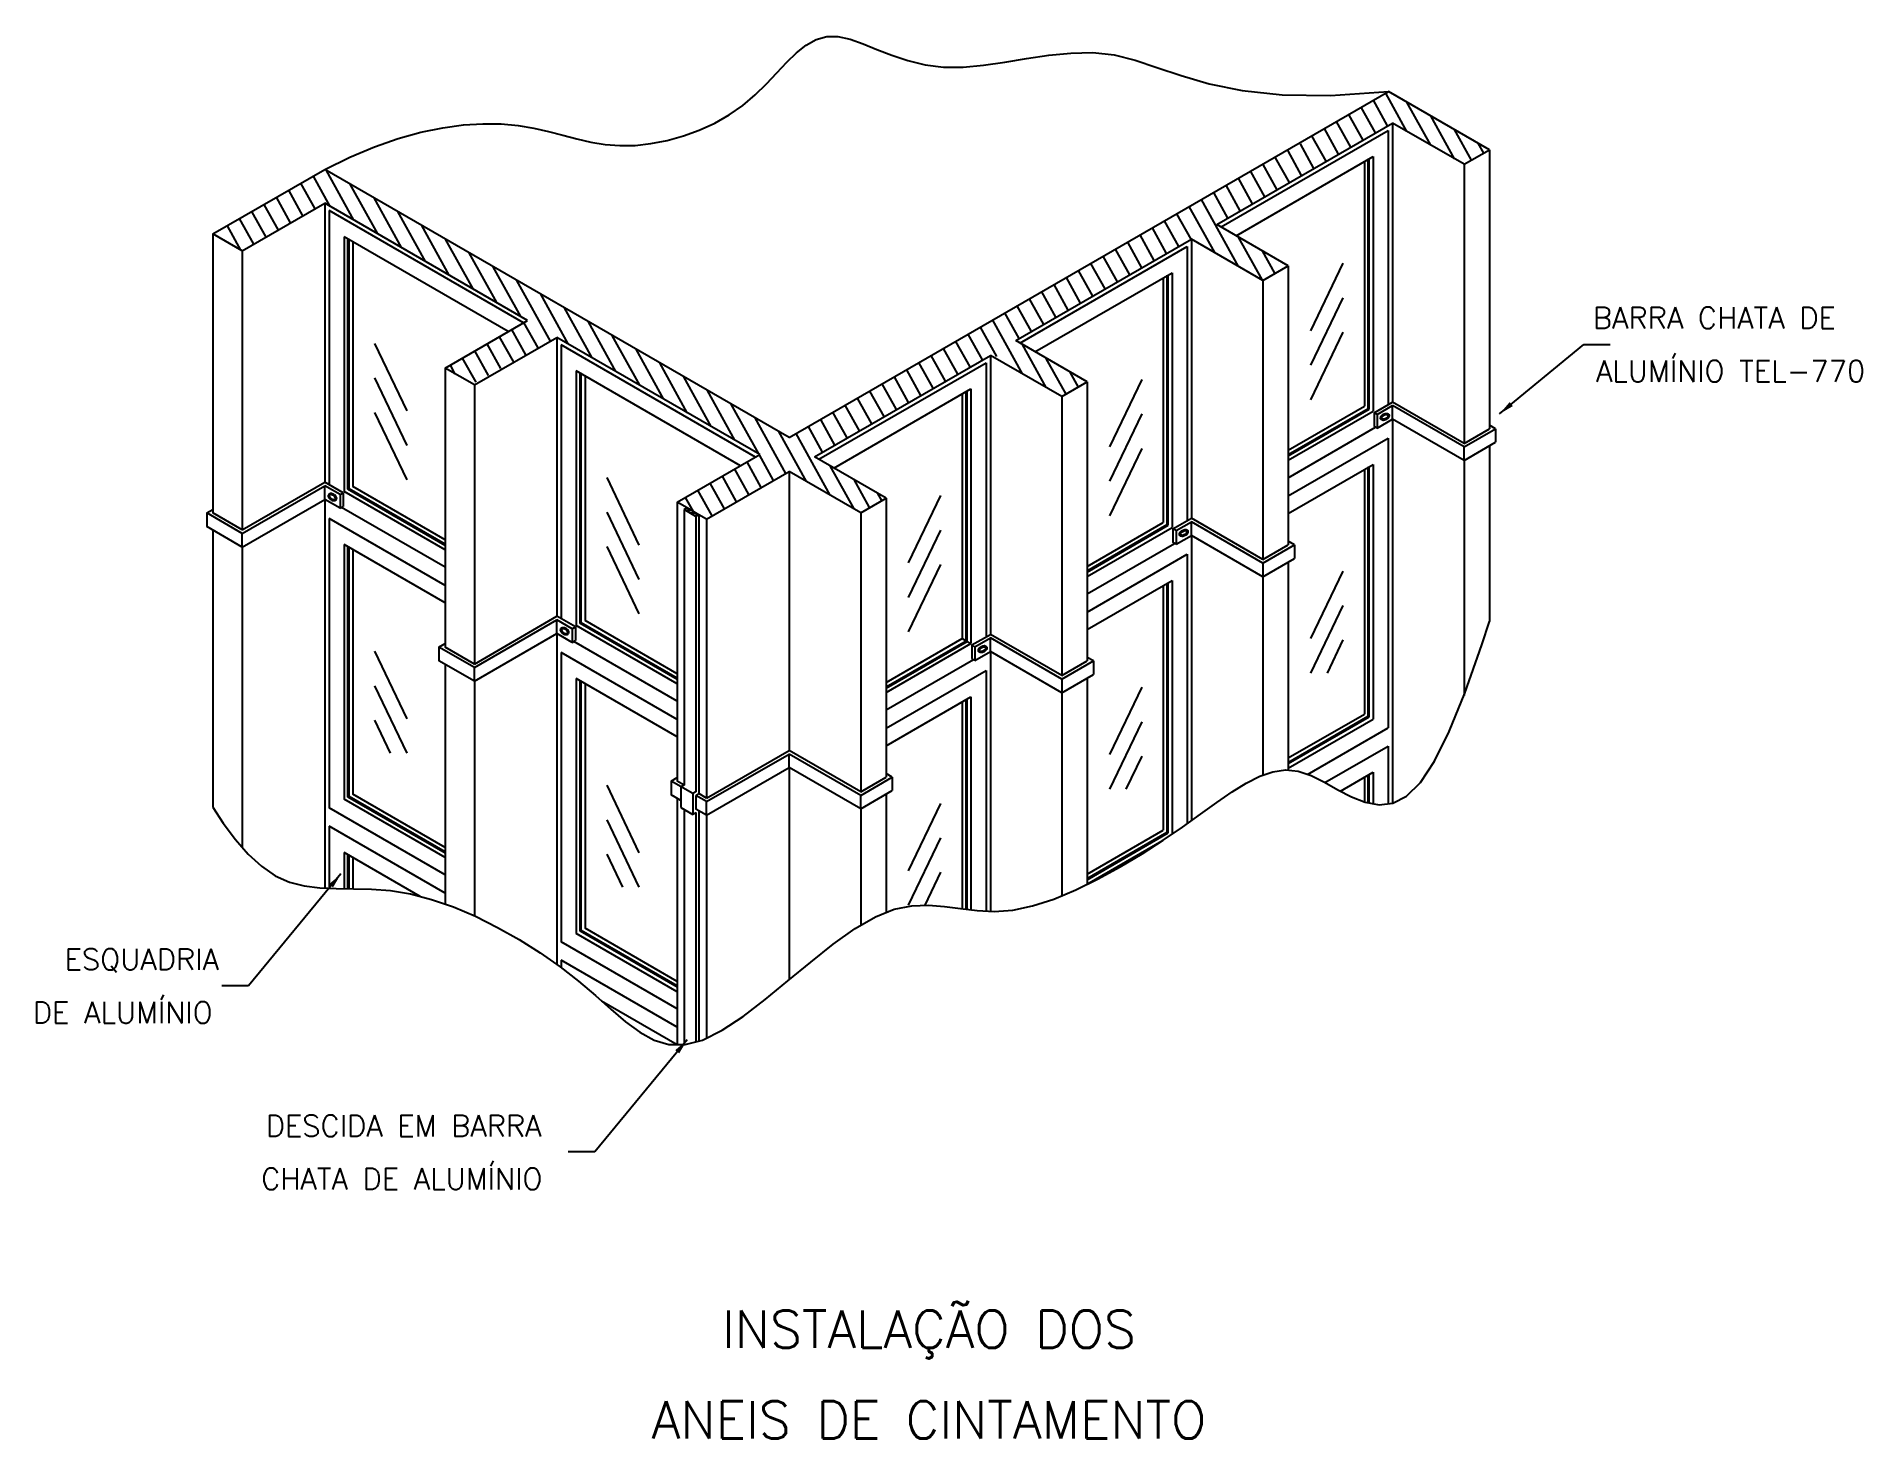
# Model space of a CAD drawing. Header units: millimetres. Extents: x -6435.4 to -6418.3, y -4659.7 to -4646.6.
import ezdxf
from ezdxf.enums import TextEntityAlignment as Align

# ---------------------------------------------------------------- set-up
doc = ezdxf.new("R2010")
doc.units = ezdxf.units.MM
doc.header["$LTSCALE"] = 10
doc.layers.add('Termotécnica', color=7, linetype='Continuous')
doc.styles.add('r140', font='romans.shx')
doc.styles.add('r80', font='romans.shx')

msp = doc.modelspace()

# ---------------------------------------------------------------- linework, layer by layer
at = {"layer": 'Termotécnica', "color": 2}
for p, q in [((-6428.343, -4650.339), (-6422.717, -4647.091)), ((-6421.771, -4647.637), (-6422.717, -4647.091)), ((-6424.33, -4648.339), (-6422.68, -4647.387)), ((-6424.29, -4648.362), (-6422.72, -4647.456)), ((-6422.72, -4647.456), (-6422.72, -4650.028)), ((-6422.68, -4647.387), (-6422.68, -4650.005)), ((-6422.009, -4647.774), (-6422.68, -4647.387)), ((-6422.009, -4647.774), (-6421.771, -4647.637)), ((-6421.771, -4647.637), (-6421.771, -4650.255)), ((-6433.752, -4648.428), (-6432.702, -4647.822)), ((-6428.343, -4650.339), (-6432.702, -4647.822)), ((-6424.148, -4648.444), (-6422.862, -4647.702)), ((-6422.944, -4647.749), (-6422.944, -4650.044)), ((-6422.862, -4647.702), (-6422.862, -4650.092)), ((-6422.009, -4647.774), (-6422.009, -4650.393)), ((-6433.477, -4648.587), (-6432.702, -4648.14)), ((-6430.798, -4649.239), (-6432.702, -4648.14)), ((-6432.702, -4648.14), (-6432.702, -4650.758)), ((-6430.838, -4649.262), (-6432.662, -4648.209)), ((-6432.662, -4648.209), (-6432.662, -4650.781)), ((-6423.659, -4648.727), (-6424.33, -4648.339)), ((-6433.752, -4648.428), (-6433.752, -4651.046)), ((-6433.477, -4648.587), (-6433.752, -4648.428)), ((-6430.979, -4649.344), (-6432.521, -4648.454)), ((-6432.521, -4648.454), (-6432.521, -4650.844)), ((-6432.438, -4648.502), (-6432.438, -4650.797)), ((-6426.217, -4649.429), (-6424.568, -4648.477)), ((-6424.568, -4648.477), (-6424.568, -4651.095)), ((-6423.897, -4648.864), (-6424.568, -4648.477)), ((-6433.477, -4648.587), (-6433.477, -4651.205)), ((-6426.177, -4649.452), (-6424.608, -4648.546)), ((-6424.608, -4648.546), (-6424.608, -4651.118)), ((-6426.036, -4649.534), (-6424.749, -4648.792)), ((-6424.832, -4648.839), (-6424.832, -4651.134)), ((-6424.749, -4648.792), (-6424.749, -4651.182)), ((-6423.897, -4648.864), (-6423.659, -4648.727)), ((-6423.659, -4648.727), (-6423.659, -4651.345)), ((-6423.897, -4648.864), (-6423.897, -4651.482)), ((-6431.572, -4649.687), (-6430.798, -4649.239)), ((-6431.297, -4649.845), (-6430.523, -4649.398)), ((-6430.523, -4649.398), (-6430.523, -4652.016)), ((-6428.618, -4650.498), (-6430.523, -4649.398)), ((-6428.658, -4650.521), (-6430.483, -4649.467)), ((-6430.483, -4649.467), (-6430.483, -4652.039)), ((-6425.546, -4649.816), (-6426.217, -4649.429)), ((-6421.676, -4650.117), (-6420.886, -4649.465)), ((-6420.886, -4649.465), (-6420.636, -4649.465)), ((-6431.572, -4649.687), (-6431.572, -4652.305)), ((-6431.297, -4649.845), (-6431.572, -4649.687)), ((-6428.8, -4650.603), (-6430.341, -4649.713)), ((-6430.341, -4649.713), (-6430.341, -4652.103)), ((-6428.105, -4650.519), (-6426.455, -4649.567)), ((-6428.065, -4650.542), (-6426.495, -4649.636)), ((-6426.495, -4649.636), (-6426.495, -4652.208)), ((-6425.784, -4649.954), (-6426.455, -4649.567)), ((-6426.455, -4649.567), (-6426.455, -4652.185)), ((-6431.297, -4649.845), (-6431.297, -4652.464)), ((-6430.259, -4649.76), (-6430.259, -4652.055)), ((-6427.923, -4650.624), (-6426.637, -4649.881)), ((-6426.637, -4649.881), (-6426.637, -4652.271)), ((-6425.784, -4649.954), (-6425.546, -4649.816)), ((-6425.546, -4649.816), (-6425.546, -4652.435)), ((-6426.719, -4649.929), (-6426.719, -4652.224)), ((-6425.784, -4649.954), (-6425.784, -4652.572)), ((-6423.659, -4650.457), (-6422.944, -4650.044)), ((-6422.853, -4650.105), (-6422.68, -4650.005)), ((-6422.009, -4650.393), (-6422.68, -4650.005)), ((-6422.68, -4650.167), (-6422.68, -4650.039)), ((-6423.659, -4650.552), (-6422.862, -4650.092)), ((-6422.824, -4650.122), (-6422.853, -4650.105)), ((-6422.853, -4650.105), (-6422.853, -4650.233)), ((-6422.68, -4650.167), (-6422.68, -4653.77)), ((-6423.659, -4650.715), (-6422.839, -4650.241)), ((-6423.659, -4650.886), (-6422.72, -4650.345)), ((-6422.824, -4650.25), (-6422.853, -4650.233)), ((-6422.72, -4650.345), (-6422.72, -4653.061)), ((-6422.009, -4650.393), (-6421.771, -4650.255)), ((-6429.393, -4650.945), (-6428.618, -4650.498)), ((-6427.434, -4650.906), (-6428.105, -4650.519)), ((-6422.009, -4650.554), (-6422.009, -4652.758)), ((-6421.771, -4650.416), (-6421.771, -4652.066)), ((-6429.118, -4651.104), (-6428.343, -4650.656)), ((-6427.672, -4651.044), (-6428.343, -4650.656)), ((-6428.343, -4650.656), (-6428.343, -4653.275)), ((-6423.659, -4651.05), (-6422.862, -4650.59)), ((-6422.944, -4650.638), (-6422.944, -4652.933)), ((-6422.862, -4650.59), (-6422.862, -4652.98)), ((-6433.477, -4651.205), (-6432.702, -4650.758)), ((-6432.529, -4650.858), (-6432.702, -4650.758)), ((-6432.558, -4650.874), (-6432.529, -4650.858)), ((-6432.529, -4650.858), (-6432.529, -4650.985)), ((-6431.572, -4651.392), (-6432.521, -4650.844)), ((-6431.572, -4651.297), (-6432.438, -4650.797)), ((-6427.672, -4651.044), (-6427.434, -4650.906)), ((-6427.434, -4650.906), (-6427.434, -4653.525)), ((-6433.477, -4651.205), (-6433.752, -4651.046)), ((-6432.702, -4650.919), (-6432.702, -4654.565)), ((-6432.558, -4651.002), (-6432.529, -4650.985)), ((-6431.572, -4651.555), (-6432.544, -4650.994)), ((-6429.393, -4650.945), (-6429.393, -4653.563)), ((-6429.301, -4650.998), (-6429.393, -4650.945)), ((-6429.118, -4651.104), (-6429.19, -4651.062)), ((-6429.19, -4651.062), (-6429.19, -4653.68)), ((-6427.672, -4651.044), (-6427.672, -4653.662)), ((-6433.752, -4651.208), (-6433.752, -4653.808)), ((-6431.572, -4651.726), (-6432.662, -4651.097)), ((-6432.662, -4651.097), (-6432.662, -4653.814)), ((-6429.118, -4651.104), (-6429.118, -4653.722)), ((-6425.546, -4651.547), (-6424.832, -4651.134)), ((-6425.546, -4651.642), (-6424.749, -4651.182)), ((-6424.741, -4651.195), (-6424.568, -4651.095)), ((-6424.741, -4651.195), (-6424.741, -4651.323)), ((-6424.712, -4651.212), (-6424.741, -4651.195)), ((-6423.897, -4651.482), (-6424.568, -4651.095)), ((-6424.568, -4651.256), (-6424.568, -4651.129)), ((-6424.568, -4651.256), (-6424.568, -4653.935)), ((-6433.477, -4651.366), (-6433.477, -4654.182)), ((-6431.572, -4651.89), (-6432.521, -4651.343)), ((-6432.521, -4651.343), (-6432.521, -4653.733)), ((-6432.438, -4651.39), (-6432.438, -4653.685)), ((-6425.546, -4651.805), (-6424.726, -4651.331)), ((-6424.712, -4651.339), (-6424.741, -4651.323)), ((-6423.897, -4651.482), (-6423.659, -4651.345)), ((-6425.546, -4651.976), (-6424.608, -4651.434)), ((-6424.608, -4651.434), (-6424.608, -4653.963)), ((-6423.659, -4651.506), (-6423.659, -4653.459)), ((-6425.546, -4652.14), (-6424.749, -4651.68)), ((-6424.832, -4651.727), (-6424.832, -4654.022)), ((-6424.749, -4651.68), (-6424.749, -4654.061)), ((-6423.897, -4651.644), (-6423.897, -4653.506)), ((-6431.297, -4652.464), (-6430.523, -4652.016)), ((-6430.35, -4652.116), (-6430.523, -4652.016)), ((-6429.393, -4652.65), (-6430.341, -4652.103)), ((-6429.393, -4652.555), (-6430.259, -4652.055)), ((-6430.523, -4652.178), (-6430.523, -4655.284)), ((-6430.379, -4652.133), (-6430.35, -4652.116)), ((-6430.379, -4652.261), (-6430.35, -4652.244)), ((-6429.393, -4652.813), (-6430.364, -4652.252)), ((-6430.35, -4652.116), (-6430.35, -4652.244)), ((-6427.434, -4652.636), (-6426.719, -4652.224)), ((-6427.434, -4652.732), (-6426.637, -4652.271)), ((-6426.719, -4652.224), (-6426.683, -4652.245)), ((-6426.673, -4652.251), (-6426.637, -4652.271)), ((-6426.628, -4652.285), (-6426.455, -4652.185)), ((-6426.628, -4652.285), (-6426.628, -4652.413)), ((-6426.599, -4652.301), (-6426.628, -4652.285)), ((-6425.784, -4652.572), (-6426.455, -4652.185)), ((-6426.455, -4652.346), (-6426.455, -4652.218)), ((-6431.297, -4652.464), (-6431.572, -4652.305)), ((-6429.393, -4652.985), (-6430.483, -4652.356)), ((-6430.483, -4652.356), (-6430.483, -4655.072)), ((-6427.434, -4652.894), (-6426.614, -4652.421)), ((-6426.599, -4652.429), (-6426.628, -4652.413)), ((-6426.455, -4652.346), (-6426.455, -4654.783)), ((-6425.784, -4652.572), (-6425.546, -4652.435)), ((-6431.572, -4652.466), (-6431.572, -4654.716)), ((-6431.297, -4652.625), (-6431.297, -4654.827)), ((-6429.393, -4653.148), (-6430.341, -4652.601)), ((-6430.341, -4652.601), (-6430.341, -4654.991)), ((-6427.434, -4653.066), (-6426.495, -4652.524)), ((-6426.495, -4652.524), (-6426.495, -4654.781)), ((-6425.546, -4652.596), (-6425.546, -4654.531)), ((-6430.259, -4652.649), (-6430.259, -4654.944)), ((-6427.434, -4653.23), (-6426.637, -4652.77)), ((-6426.637, -4652.77), (-6426.637, -4654.77)), ((-6425.784, -4652.734), (-6425.784, -4654.638)), ((-6426.719, -4652.817), (-6426.719, -4654.76)), ((-6423.659, -4653.345), (-6422.944, -4652.933)), ((-6423.659, -4653.44), (-6422.862, -4652.98)), ((-6423.478, -4653.499), (-6422.72, -4653.061)), ((-6429.118, -4653.722), (-6428.343, -4653.275)), ((-6427.672, -4653.662), (-6428.343, -4653.275)), ((-6423.314, -4653.576), (-6422.72, -4653.233)), ((-6422.72, -4653.233), (-6422.72, -4653.775)), ((-6428.343, -4653.436), (-6428.343, -4655.427)), ((-6423.169, -4653.656), (-6422.862, -4653.478)), ((-6422.862, -4653.478), (-6422.862, -4653.775)), ((-6429.451, -4653.563), (-6429.393, -4653.53)), ((-6429.33, -4653.599), (-6429.393, -4653.563)), ((-6427.672, -4653.662), (-6427.434, -4653.525)), ((-6422.944, -4653.526), (-6422.944, -4653.758)), ((-6431.572, -4654.443), (-6432.662, -4653.814)), ((-6431.572, -4654.28), (-6432.521, -4653.733)), ((-6431.572, -4654.185), (-6432.438, -4653.685)), ((-6429.393, -4653.724), (-6429.393, -4656.034)), ((-6429.19, -4653.68), (-6429.219, -4653.697)), ((-6429.219, -4653.697), (-6429.219, -4653.825)), ((-6429.118, -4653.722), (-6429.19, -4653.68)), ((-6427.672, -4653.823), (-6427.672, -4654.916)), ((-6427.434, -4653.686), (-6427.434, -4654.796)), ((-6431.572, -4654.615), (-6432.662, -4653.986)), ((-6432.662, -4653.986), (-6432.662, -4654.567)), ((-6429.19, -4653.841), (-6429.19, -4656.002)), ((-6429.118, -4653.883), (-6429.118, -4655.974)), ((-6425.546, -4654.435), (-6424.832, -4654.022)), ((-6425.546, -4654.53), (-6424.843, -4654.124)), ((-6431.805, -4654.644), (-6432.521, -4654.231)), ((-6432.521, -4654.231), (-6432.521, -4654.571)), ((-6432.438, -4654.279), (-6432.438, -4654.572)), ((-6432.55, -4654.434), (-6433.417, -4655.484)), ((-6429.393, -4655.539), (-6430.341, -4654.991)), ((-6429.393, -4655.444), (-6430.259, -4654.944)), ((-6429.393, -4655.701), (-6430.483, -4655.072)), ((-6430.483, -4655.244), (-6430.483, -4655.313)), ((-6429.393, -4655.873), (-6430.483, -4655.244)), ((-6433.417, -4655.484), (-6433.667, -4655.484)), ((-6429.393, -4656.037), (-6430.103, -4655.627)), ((-6429.3, -4655.991), (-6430.167, -4657.042)), ((-6430.167, -4657.042), (-6430.417, -4657.042))]:
    msp.add_line(p, q, dxfattribs=at)
at = {"layer": 'Termotécnica', "color": 1}
for p, q in [((-6422.545, -4647.465), (-6422.744, -4647.106)), ((-6422.957, -4647.547), (-6423.09, -4647.306)), ((-6422.841, -4647.48), (-6422.974, -4647.239)), ((-6422.726, -4647.413), (-6422.859, -4647.173)), ((-6422.322, -4647.594), (-6422.546, -4647.19)), ((-6423.187, -4647.68), (-6423.32, -4647.439)), ((-6423.072, -4647.613), (-6423.205, -4647.372)), ((-6422.098, -4647.723), (-6422.322, -4647.319)), ((-6421.94, -4647.734), (-6422.098, -4647.448)), ((-6423.533, -4647.879), (-6423.661, -4647.647)), ((-6423.418, -4647.813), (-6423.545, -4647.583)), ((-6423.302, -4647.746), (-6423.436, -4647.506)), ((-6421.823, -4647.67), (-6421.875, -4647.577)), ((-6423.763, -4648.012), (-6423.894, -4647.776)), ((-6423.648, -4647.946), (-6423.778, -4647.712)), ((-6422.908, -4650.065), (-6422.908, -4647.725)), ((-6422.898, -4650.071), (-6422.898, -4647.725)), ((-6432.791, -4648.191), (-6432.925, -4647.95)), ((-6432.652, -4648.169), (-6432.809, -4647.884)), ((-6432.428, -4648.298), (-6432.686, -4647.831)), ((-6432.205, -4648.427), (-6432.463, -4647.96)), ((-6424.109, -4648.212), (-6424.243, -4647.971)), ((-6423.994, -4648.146), (-6424.127, -4647.905)), ((-6423.879, -4648.079), (-6424.011, -4647.84)), ((-6433.137, -4648.391), (-6433.27, -4648.15)), ((-6433.022, -4648.324), (-6433.155, -4648.083)), ((-6432.907, -4648.258), (-6433.04, -4648.017)), ((-6431.981, -4648.556), (-6432.239, -4648.089)), ((-6424.349, -4648.603), (-6424.588, -4648.171)), ((-6424.126, -4648.732), (-6424.473, -4648.105)), ((-6424.225, -4648.279), (-6424.358, -4648.038)), ((-6433.368, -4648.524), (-6433.501, -4648.283)), ((-6433.253, -4648.457), (-6433.386, -4648.217)), ((-6431.757, -4648.685), (-6432.016, -4648.218)), ((-6424.686, -4648.545), (-6424.819, -4648.304)), ((-6424.57, -4648.478), (-6424.704, -4648.238)), ((-6433.489, -4648.58), (-6433.616, -4648.35)), ((-6432.484, -4650.824), (-6432.484, -4648.478)), ((-6432.474, -4650.818), (-6432.474, -4648.478)), ((-6431.534, -4648.814), (-6431.792, -4648.347)), ((-6431.31, -4648.943), (-6431.569, -4648.477)), ((-6425.032, -4648.745), (-6425.165, -4648.504)), ((-6424.916, -4648.678), (-6425.049, -4648.437)), ((-6424.801, -4648.611), (-6424.934, -4648.371)), ((-6423.902, -4648.861), (-6424.126, -4648.457)), ((-6431.087, -4649.072), (-6431.345, -4648.606)), ((-6425.262, -4648.878), (-6425.395, -4648.637)), ((-6425.147, -4648.811), (-6425.28, -4648.57)), ((-6423.786, -4648.797), (-6423.902, -4648.586)), ((-6430.863, -4649.201), (-6431.122, -4648.735)), ((-6425.608, -4649.077), (-6425.741, -4648.837)), ((-6425.493, -4649.011), (-6425.626, -4648.77)), ((-6425.377, -4648.944), (-6425.511, -4648.704)), ((-6424.796, -4651.155), (-6424.796, -4648.815)), ((-6424.786, -4651.161), (-6424.786, -4648.815)), ((-6423.147, -4648.703), (-6423.45, -4649.336)), ((-6430.583, -4649.433), (-6430.898, -4648.864)), ((-6430.416, -4649.459), (-6430.675, -4648.993)), ((-6425.839, -4649.21), (-6425.972, -4648.97)), ((-6425.723, -4649.144), (-6425.856, -4648.903)), ((-6423.147, -4649.026), (-6423.45, -4649.659)), ((-6430.193, -4649.589), (-6430.451, -4649.122)), ((-6426.184, -4649.41), (-6426.318, -4649.169)), ((-6426.069, -4649.344), (-6426.202, -4649.103)), ((-6425.954, -4649.277), (-6426.087, -4649.036)), ((-6430.816, -4649.562), (-6430.947, -4649.325)), ((-6430.7, -4649.497), (-6430.832, -4649.259)), ((-6429.969, -4649.718), (-6430.227, -4649.251)), ((-6426.53, -4649.61), (-6426.663, -4649.369)), ((-6426.395, -4649.579), (-6426.548, -4649.303)), ((-6426.153, -4649.741), (-6426.433, -4649.236)), ((-6423.147, -4649.35), (-6423.45, -4649.983)), ((-6432.236, -4649.456), (-6431.933, -4650.088)), ((-6431.165, -4649.755), (-6431.293, -4649.525)), ((-6431.049, -4649.691), (-6431.177, -4649.458)), ((-6430.932, -4649.626), (-6431.062, -4649.392)), ((-6429.746, -4649.847), (-6430.004, -4649.38)), ((-6429.522, -4649.976), (-6429.78, -4649.509)), ((-6426.761, -4649.743), (-6426.894, -4649.502)), ((-6426.645, -4649.676), (-6426.779, -4649.436)), ((-6425.93, -4649.87), (-6426.154, -4649.466)), ((-6431.477, -4649.742), (-6431.523, -4649.658)), ((-6431.282, -4649.82), (-6431.408, -4649.592)), ((-6429.299, -4650.105), (-6429.557, -4649.638)), ((-6427.107, -4649.943), (-6427.24, -4649.702)), ((-6426.991, -4649.876), (-6427.125, -4649.635)), ((-6426.876, -4649.809), (-6427.009, -4649.569)), ((-6425.744, -4649.931), (-6425.93, -4649.595)), ((-6432.236, -4649.779), (-6431.933, -4650.412)), ((-6430.305, -4652.082), (-6430.305, -4649.737)), ((-6430.295, -4652.076), (-6430.295, -4649.737)), ((-6429.075, -4650.234), (-6429.333, -4649.767)), ((-6427.337, -4650.076), (-6427.47, -4649.835)), ((-6427.222, -4650.009), (-6427.355, -4649.768)), ((-6425.629, -4649.864), (-6425.706, -4649.724)), ((-6425.034, -4649.793), (-6425.337, -4650.426)), ((-6428.852, -4650.363), (-6429.11, -4649.896)), ((-6428.628, -4650.492), (-6428.886, -4650.025)), ((-6427.683, -4650.275), (-6427.816, -4650.035)), ((-6427.568, -4650.209), (-6427.701, -4649.968)), ((-6427.452, -4650.142), (-6427.586, -4649.902)), ((-6426.683, -4652.245), (-6426.683, -4649.905)), ((-6426.673, -4652.251), (-6426.673, -4649.905)), ((-6432.236, -4650.103), (-6431.933, -4650.735)), ((-6428.375, -4650.675), (-6428.663, -4650.154)), ((-6427.914, -4650.409), (-6428.047, -4650.168)), ((-6427.798, -4650.342), (-6427.932, -4650.101)), ((-6425.034, -4650.116), (-6425.337, -4650.749)), ((-6423.659, -4650.498), (-6422.908, -4650.065)), ((-6423.659, -4650.51), (-6422.898, -4650.071)), ((-6428.181, -4650.75), (-6428.439, -4650.283)), ((-6427.957, -4650.879), (-6428.277, -4650.301)), ((-6428.029, -4650.475), (-6428.162, -4650.234)), ((-6428.605, -4650.808), (-6428.738, -4650.567)), ((-6428.49, -4650.741), (-6428.623, -4650.501)), ((-6425.034, -4650.44), (-6425.337, -4651.073)), ((-6430.056, -4650.714), (-6429.753, -4651.347)), ((-6428.836, -4650.941), (-6428.969, -4650.7)), ((-6428.721, -4650.874), (-6428.854, -4650.634)), ((-6427.734, -4651.008), (-6427.958, -4650.604)), ((-6427.589, -4650.996), (-6427.734, -4650.733)), ((-6422.908, -4652.953), (-6422.908, -4650.614)), ((-6422.898, -4652.959), (-6422.898, -4650.614)), ((-6431.572, -4651.35), (-6432.484, -4650.824)), ((-6431.572, -4651.338), (-6432.474, -4650.818)), ((-6429.242, -4651.032), (-6429.315, -4650.9)), ((-6429.066, -4651.074), (-6429.2, -4650.833)), ((-6428.951, -4651.008), (-6429.084, -4650.767)), ((-6427.473, -4650.929), (-6427.51, -4650.862)), ((-6426.922, -4650.883), (-6427.225, -4651.515)), ((-6430.056, -4651.037), (-6429.753, -4651.67)), ((-6429.256, -4651.024), (-6429.314, -4651.024)), ((-6429.298, -4651), (-6429.305, -4651)), ((-6429.215, -4651.048), (-6429.273, -4651.048)), ((-6429.207, -4651.071), (-6429.232, -4651.071)), ((-6426.922, -4651.206), (-6427.225, -4651.839)), ((-6425.546, -4651.588), (-6424.796, -4651.155)), ((-6425.546, -4651.6), (-6424.786, -4651.161)), ((-6432.484, -4653.712), (-6432.484, -4651.366)), ((-6432.474, -4653.706), (-6432.474, -4651.366)), ((-6430.056, -4651.361), (-6429.753, -4651.994)), ((-6426.922, -4651.53), (-6427.225, -4652.162)), ((-6423.147, -4651.591), (-6423.45, -4652.224)), ((-6424.796, -4654.043), (-6424.796, -4651.704)), ((-6424.786, -4654.049), (-6424.786, -4651.704)), ((-6423.147, -4651.915), (-6423.45, -4652.548)), ((-6429.393, -4652.609), (-6430.305, -4652.082)), ((-6429.393, -4652.597), (-6430.295, -4652.076)), ((-6427.434, -4652.678), (-6426.683, -4652.245)), ((-6427.434, -4652.69), (-6426.673, -4652.251)), ((-6423.147, -4652.238), (-6423.295, -4652.548)), ((-6432.236, -4652.344), (-6431.933, -4652.977)), ((-6430.305, -4654.97), (-6430.305, -4652.625)), ((-6430.295, -4654.965), (-6430.295, -4652.625)), ((-6432.236, -4652.667), (-6431.933, -4653.3)), ((-6426.683, -4654.764), (-6426.683, -4652.793)), ((-6426.673, -4654.766), (-6426.673, -4652.793)), ((-6425.034, -4652.681), (-6425.337, -4653.314)), ((-6423.659, -4653.387), (-6422.908, -4652.953)), ((-6423.659, -4653.398), (-6422.898, -4652.959)), ((-6432.236, -4652.991), (-6432.087, -4653.301)), ((-6425.034, -4653.005), (-6425.337, -4653.637)), ((-6425.034, -4653.328), (-6425.183, -4653.638)), ((-6430.056, -4653.602), (-6429.753, -4654.235)), ((-6422.908, -4653.766), (-6422.908, -4653.505)), ((-6422.898, -4653.768), (-6422.898, -4653.499)), ((-6431.572, -4654.239), (-6432.484, -4653.712)), ((-6431.572, -4654.227), (-6432.474, -4653.706)), ((-6426.922, -4653.771), (-6427.225, -4654.404)), ((-6430.056, -4653.926), (-6429.753, -4654.559)), ((-6426.922, -4654.094), (-6427.225, -4654.727)), ((-6425.546, -4654.477), (-6424.796, -4654.043)), ((-6425.546, -4654.488), (-6424.786, -4654.049)), ((-6432.484, -4654.571), (-6432.484, -4654.252)), ((-6432.474, -4654.571), (-6432.474, -4654.258)), ((-6430.056, -4654.249), (-6429.908, -4654.559)), ((-6426.922, -4654.418), (-6427.07, -4654.728)), ((-6429.393, -4655.497), (-6430.305, -4654.97)), ((-6429.393, -4655.485), (-6430.295, -4654.965))]:
    msp.add_line(p, q, dxfattribs=at)
at = {"layer": 'Termotécnica', "color": 3}
for p, q in [((-6422.824, -4650.122), (-6422.68, -4650.039)), ((-6422.009, -4650.426), (-6422.68, -4650.039)), ((-6422.68, -4650.167), (-6422.68, -4650.039)), ((-6422.824, -4650.122), (-6422.824, -4650.25)), ((-6422.824, -4650.25), (-6422.68, -4650.167)), ((-6422.009, -4650.554), (-6422.68, -4650.167)), ((-6421.713, -4650.255), (-6421.771, -4650.222)), ((-6422.009, -4650.426), (-6421.713, -4650.255)), ((-6422.009, -4650.554), (-6421.713, -4650.383)), ((-6421.713, -4650.255), (-6421.713, -4650.383)), ((-6422.009, -4650.554), (-6422.009, -4650.426)), ((-6433.477, -4651.239), (-6432.702, -4650.791)), ((-6432.702, -4650.919), (-6432.702, -4650.791)), ((-6432.558, -4650.874), (-6432.702, -4650.791)), ((-6432.558, -4650.874), (-6432.558, -4651.002)), ((-6433.81, -4651.046), (-6433.752, -4651.013)), ((-6433.81, -4651.046), (-6433.81, -4651.174)), ((-6433.477, -4651.239), (-6433.81, -4651.046)), ((-6433.477, -4651.366), (-6432.702, -4650.919)), ((-6432.558, -4651.002), (-6432.702, -4650.919)), ((-6429.301, -4650.998), (-6429.33, -4651.015)), ((-6429.33, -4651.015), (-6429.33, -4653.599)), ((-6429.219, -4651.079), (-6429.33, -4651.015)), ((-6429.19, -4651.062), (-6429.301, -4650.998)), ((-6429.19, -4651.062), (-6429.219, -4651.079)), ((-6429.219, -4651.079), (-6429.219, -4653.663)), ((-6433.477, -4651.366), (-6433.81, -4651.174)), ((-6433.477, -4651.366), (-6433.477, -4651.239)), ((-6424.712, -4651.212), (-6424.568, -4651.129)), ((-6424.712, -4651.212), (-6424.712, -4651.339)), ((-6424.712, -4651.339), (-6424.568, -4651.256)), ((-6423.897, -4651.516), (-6424.568, -4651.129)), ((-6424.568, -4651.256), (-6424.568, -4651.129)), ((-6423.897, -4651.644), (-6424.568, -4651.256)), ((-6423.897, -4651.516), (-6423.601, -4651.345)), ((-6423.601, -4651.345), (-6423.659, -4651.311)), ((-6423.601, -4651.345), (-6423.601, -4651.473)), ((-6423.897, -4651.644), (-6423.601, -4651.473)), ((-6423.897, -4651.516), (-6423.897, -4651.644)), ((-6431.297, -4652.497), (-6430.523, -4652.05)), ((-6430.379, -4652.133), (-6430.523, -4652.05)), ((-6430.523, -4652.178), (-6430.523, -4652.05)), ((-6431.63, -4652.305), (-6431.572, -4652.271)), ((-6431.297, -4652.625), (-6430.523, -4652.178)), ((-6430.379, -4652.261), (-6430.523, -4652.178)), ((-6430.379, -4652.133), (-6430.379, -4652.261)), ((-6426.599, -4652.301), (-6426.455, -4652.218)), ((-6425.784, -4652.606), (-6426.455, -4652.218)), ((-6426.455, -4652.346), (-6426.455, -4652.218)), ((-6431.297, -4652.497), (-6431.63, -4652.305)), ((-6431.63, -4652.305), (-6431.63, -4652.433)), ((-6431.297, -4652.625), (-6431.63, -4652.433)), ((-6426.599, -4652.301), (-6426.599, -4652.429)), ((-6426.599, -4652.429), (-6426.455, -4652.346)), ((-6425.784, -4652.734), (-6426.455, -4652.346)), ((-6425.784, -4652.606), (-6425.488, -4652.435)), ((-6425.488, -4652.435), (-6425.546, -4652.401)), ((-6425.488, -4652.435), (-6425.488, -4652.563)), ((-6431.297, -4652.625), (-6431.297, -4652.497)), ((-6425.784, -4652.734), (-6425.488, -4652.563)), ((-6425.784, -4652.606), (-6425.784, -4652.734)), ((-6429.118, -4653.755), (-6428.343, -4653.308)), ((-6427.672, -4653.696), (-6428.343, -4653.308)), ((-6428.343, -4653.436), (-6428.343, -4653.308)), ((-6429.118, -4653.883), (-6428.343, -4653.436)), ((-6427.672, -4653.823), (-6428.343, -4653.436)), ((-6429.451, -4653.563), (-6429.451, -4653.691)), ((-6429.248, -4653.68), (-6429.451, -4653.563)), ((-6429.33, -4653.599), (-6429.359, -4653.616)), ((-6429.359, -4653.616), (-6429.359, -4653.811)), ((-6427.672, -4653.696), (-6427.376, -4653.525)), ((-6427.672, -4653.823), (-6427.376, -4653.652)), ((-6427.376, -4653.525), (-6427.434, -4653.491)), ((-6427.376, -4653.525), (-6427.376, -4653.652)), ((-6429.359, -4653.744), (-6429.451, -4653.691)), ((-6429.359, -4653.811), (-6429.248, -4653.875)), ((-6429.33, -4653.828), (-6429.33, -4656.035)), ((-6429.219, -4653.663), (-6429.248, -4653.68)), ((-6429.248, -4653.68), (-6429.248, -4653.875)), ((-6429.118, -4653.755), (-6429.219, -4653.697)), ((-6429.118, -4653.883), (-6429.219, -4653.825)), ((-6429.118, -4653.883), (-6429.118, -4653.755)), ((-6427.672, -4653.823), (-6427.672, -4653.696)), ((-6429.219, -4653.858), (-6429.248, -4653.875)), ((-6429.219, -4653.858), (-6429.219, -4656.009))]:
    msp.add_line(p, q, dxfattribs=at)
at = {"layer": 'Termotécnica', "color": 1}
for points in [[(-6432.702, -4647.822), (-6432.466, -4647.706), (-6432.236, -4647.61), (-6432.014, -4647.533), (-6431.8, -4647.473), (-6431.595, -4647.431), (-6431.4, -4647.404), (-6431.217, -4647.393), (-6431.046, -4647.395), (-6430.888, -4647.411), (-6430.74, -4647.436), (-6430.601, -4647.467), (-6430.467, -4647.501), (-6430.335, -4647.535), (-6430.204, -4647.565), (-6430.071, -4647.587), (-6429.933, -4647.598), (-6429.789, -4647.596), (-6429.64, -4647.58), (-6429.488, -4647.55), (-6429.336, -4647.508), (-6429.187, -4647.454), (-6429.042, -4647.387), (-6428.905, -4647.309), (-6428.778, -4647.221), (-6428.663, -4647.122), (-6428.557, -4647.019), (-6428.459, -4646.915), (-6428.365, -4646.816), (-6428.274, -4646.728), (-6428.183, -4646.655), (-6428.09, -4646.602), (-6427.991, -4646.575), (-6427.886, -4646.576), (-6427.772, -4646.601), (-6427.65, -4646.644), (-6427.519, -4646.695), (-6427.379, -4646.75), (-6427.228, -4646.801), (-6427.067, -4646.841), (-6426.895, -4646.863), (-6426.711, -4646.862), (-6426.518, -4646.843), (-6426.318, -4646.814), (-6426.114, -4646.78), (-6425.906, -4646.75), (-6425.699, -4646.73), (-6425.493, -4646.726), (-6425.292, -4646.747), (-6425.095, -4646.796), (-6424.891, -4646.864), (-6424.664, -4646.942), (-6424.402, -4647.019), (-6424.091, -4647.082), (-6423.716, -4647.123), (-6423.262, -4647.129), (-6422.717, -4647.091)], [(-6433.752, -4653.808), (-6433.654, -4653.956), (-6433.54, -4654.11), (-6433.421, -4654.247), (-6433.297, -4654.362), (-6433.168, -4654.451), (-6433.034, -4654.511), (-6432.894, -4654.546), (-6432.748, -4654.563), (-6432.594, -4654.57), (-6432.433, -4654.572), (-6432.263, -4654.577), (-6432.085, -4654.59), (-6431.897, -4654.62), (-6431.699, -4654.672), (-6431.495, -4654.743), (-6431.288, -4654.831), (-6431.081, -4654.935), (-6430.877, -4655.05), (-6430.68, -4655.174), (-6430.493, -4655.305), (-6430.32, -4655.439), (-6430.162, -4655.574), (-6430.017, -4655.703), (-6429.88, -4655.821), (-6429.746, -4655.919), (-6429.611, -4655.992), (-6429.471, -4656.033), (-6429.32, -4656.035), (-6429.155, -4655.992), (-6428.973, -4655.901), (-6428.776, -4655.77), (-6428.568, -4655.611), (-6428.355, -4655.437), (-6428.14, -4655.26), (-6427.929, -4655.093), (-6427.725, -4654.947), (-6427.533, -4654.835), (-6427.357, -4654.765), (-6427.192, -4654.732), (-6427.036, -4654.727), (-6426.885, -4654.738), (-6426.734, -4654.758), (-6426.58, -4654.777), (-6426.418, -4654.785), (-6426.245, -4654.773), (-6426.058, -4654.733), (-6425.859, -4654.669), (-6425.653, -4654.583), (-6425.444, -4654.481), (-6425.235, -4654.366), (-6425.03, -4654.244), (-6424.834, -4654.118), (-6424.651, -4653.994), (-6424.483, -4653.874), (-6424.329, -4653.763), (-6424.186, -4653.664), (-6424.053, -4653.581), (-6423.927, -4653.516), (-6423.805, -4653.474), (-6423.686, -4653.457), (-6423.566, -4653.469), (-6423.444, -4653.51), (-6423.319, -4653.572), (-6423.193, -4653.643), (-6423.066, -4653.71), (-6422.937, -4653.761), (-6422.807, -4653.785), (-6422.678, -4653.77), (-6422.548, -4653.703), (-6422.419, -4653.574), (-6422.287, -4653.374), (-6422.148, -4653.098), (-6422.001, -4652.737), (-6421.841, -4652.285), (-6421.771, -4652.066)]]:
    msp.add_lwpolyline(points, dxfattribs=at)
for points in [[(-6422.79, -4650.166, -0.143633), (-6422.792, -4650.156, -0.107177), (-6422.789, -4650.142, -0.078131), (-6422.78, -4650.131, -0.065393), (-6422.766, -4650.12, -0.065393), (-6422.75, -4650.113, -0.078131), (-6422.735, -4650.112, -0.107177), (-6422.722, -4650.115, -0.143633), (-6422.715, -4650.122, -0.143633), (-6422.712, -4650.133, -0.107177), (-6422.716, -4650.146, -0.078131), (-6422.724, -4650.158, -0.065393), (-6422.738, -4650.168, -0.065393), (-6422.754, -4650.175, -0.078131), (-6422.769, -4650.177, -0.107177), (-6422.782, -4650.173, -0.143633)], [(-6422.781, -4650.161, -0.143633), (-6422.782, -4650.156, -0.107177), (-6422.78, -4650.147, -0.078131), (-6422.773, -4650.138, -0.065393), (-6422.761, -4650.129, -0.065393), (-6422.747, -4650.123, -0.078131), (-6422.736, -4650.122, -0.107177), (-6422.727, -4650.124, -0.143633), (-6422.723, -4650.128, -0.143633), (-6422.722, -4650.132, -0.107177), (-6422.725, -4650.141, -0.078131), (-6422.731, -4650.151, -0.065393), (-6422.743, -4650.16, -0.065393), (-6422.757, -4650.165, -0.078131), (-6422.768, -4650.167, -0.107177), (-6422.778, -4650.164, -0.143633)], [(-6432.593, -4650.918, 0.143633), (-6432.59, -4650.908, 0.107177), (-6432.594, -4650.895, 0.078131), (-6432.602, -4650.883, 0.065393), (-6432.616, -4650.873, 0.065393), (-6432.632, -4650.866, 0.078131), (-6432.647, -4650.864, 0.107177), (-6432.66, -4650.868, 0.143633), (-6432.668, -4650.875, 0.143633), (-6432.67, -4650.885, 0.107177), (-6432.667, -4650.899, 0.078131), (-6432.658, -4650.91, 0.065393), (-6432.644, -4650.921, 0.065393), (-6432.628, -4650.928, 0.078131), (-6432.614, -4650.929, 0.107177), (-6432.6, -4650.926, 0.143633)], [(-6432.602, -4650.913, 0.143633), (-6432.6, -4650.909, 0.107177), (-6432.603, -4650.9, 0.078131), (-6432.61, -4650.89, 0.065393), (-6432.621, -4650.881, 0.065393), (-6432.635, -4650.876, 0.078131), (-6432.647, -4650.874, 0.107177), (-6432.656, -4650.877, 0.143633), (-6432.659, -4650.88, 0.143633), (-6432.66, -4650.885, 0.107177), (-6432.658, -4650.894, 0.078131), (-6432.651, -4650.903, 0.065393), (-6432.639, -4650.912, 0.065393), (-6432.626, -4650.918, 0.078131), (-6432.614, -4650.919, 0.107177), (-6432.605, -4650.917, 0.143633)], [(-6424.677, -4651.256, -0.143633), (-6424.68, -4651.246, -0.107177), (-6424.676, -4651.232, -0.078131), (-6424.668, -4651.22, -0.065393), (-6424.654, -4651.21, -0.065393), (-6424.638, -4651.203, -0.078131), (-6424.623, -4651.201, -0.107177), (-6424.61, -4651.205, -0.143633), (-6424.602, -4651.212, -0.143633), (-6424.6, -4651.222, -0.107177), (-6424.603, -4651.236, -0.078131), (-6424.612, -4651.248, -0.065393), (-6424.626, -4651.258, -0.065393), (-6424.642, -4651.265, -0.078131), (-6424.656, -4651.266, -0.107177), (-6424.67, -4651.263, -0.143633)], [(-6424.669, -4651.251, -0.143633), (-6424.67, -4651.246, -0.107177), (-6424.667, -4651.237, -0.078131), (-6424.66, -4651.228, -0.065393), (-6424.649, -4651.219, -0.065393), (-6424.635, -4651.213, -0.078131), (-6424.624, -4651.212, -0.107177), (-6424.614, -4651.214, -0.143633), (-6424.611, -4651.217, -0.143633), (-6424.61, -4651.222, -0.107177), (-6424.612, -4651.231, -0.078131), (-6424.619, -4651.24, -0.065393), (-6424.631, -4651.249, -0.065393), (-6424.645, -4651.255, -0.078131), (-6424.656, -4651.256, -0.107177), (-6424.665, -4651.254, -0.143633)], [(-6430.413, -4652.177, 0.143633), (-6430.411, -4652.167, 0.107177), (-6430.414, -4652.153, 0.078131), (-6430.423, -4652.142, 0.065393), (-6430.437, -4652.131, 0.065393), (-6430.453, -4652.124, 0.078131), (-6430.467, -4652.123, 0.107177), (-6430.481, -4652.126, 0.143633), (-6430.488, -4652.133, 0.143633), (-6430.491, -4652.144, 0.107177), (-6430.487, -4652.157, 0.078131), (-6430.479, -4652.169, 0.065393), (-6430.465, -4652.179, 0.065393), (-6430.449, -4652.186, 0.078131), (-6430.434, -4652.188, 0.107177), (-6430.421, -4652.184, 0.143633)], [(-6430.422, -4652.172, 0.143633), (-6430.421, -4652.167, 0.107177), (-6430.423, -4652.158, 0.078131), (-6430.43, -4652.149, 0.065393), (-6430.442, -4652.14, 0.065393), (-6430.455, -4652.134, 0.078131), (-6430.467, -4652.133, 0.107177), (-6430.476, -4652.135, 0.143633), (-6430.48, -4652.139, 0.143633), (-6430.481, -4652.143, 0.107177), (-6430.478, -4652.152, 0.078131), (-6430.471, -4652.162, 0.065393), (-6430.46, -4652.171, 0.065393), (-6430.446, -4652.176, 0.078131), (-6430.435, -4652.178, 0.107177), (-6430.425, -4652.175, 0.143633)], [(-6426.565, -4652.345, -0.143633), (-6426.567, -4652.335, -0.107177), (-6426.564, -4652.322, -0.078131), (-6426.555, -4652.31, -0.065393), (-6426.541, -4652.3, -0.065393), (-6426.525, -4652.293, -0.078131), (-6426.511, -4652.291, -0.107177), (-6426.497, -4652.295, -0.143633), (-6426.49, -4652.302, -0.143633), (-6426.487, -4652.312, -0.107177), (-6426.491, -4652.326, -0.078131), (-6426.499, -4652.337, -0.065393), (-6426.513, -4652.348, -0.065393), (-6426.529, -4652.355, -0.078131), (-6426.544, -4652.356, -0.107177), (-6426.557, -4652.353, -0.143633)], [(-6426.556, -4652.34, -0.143633), (-6426.557, -4652.336, -0.107177), (-6426.555, -4652.327, -0.078131), (-6426.548, -4652.317, -0.065393), (-6426.536, -4652.308, -0.065393), (-6426.523, -4652.303, -0.078131), (-6426.511, -4652.301, -0.107177), (-6426.502, -4652.304, -0.143633), (-6426.499, -4652.307, -0.143633), (-6426.497, -4652.312, -0.107177), (-6426.5, -4652.321, -0.078131), (-6426.507, -4652.33, -0.065393), (-6426.518, -4652.339, -0.065393), (-6426.532, -4652.345, -0.078131), (-6426.544, -4652.346, -0.107177), (-6426.553, -4652.344, -0.143633)]]:
    msp.add_lwpolyline(points, format="xyb", close=True, dxfattribs=at)
for points in [[(-6421.581, -4650.006), (-6421.55, -4650.043), (-6421.676, -4650.117)], [(-6432.661, -4654.529), (-6432.624, -4654.56), (-6432.55, -4654.434)], [(-6429.412, -4656.087), (-6429.375, -4656.118), (-6429.3, -4655.991)]]:
    msp.add_solid(points, dxfattribs=at)

# ---------------------------------------------------------------- texts
at = {"layer": 'Termotécnica', "color": 2, "style": 'r80'}
for s, p in [('BARRA CHATA DE ', (-6420.8, -4649.315)), ('ALUMÍNIO TEL-770', (-6420.772, -4649.814)), ('ESQUADRIA ', (-6435.144, -4655.335)), ('DE ALUMÍNIO', (-6435.442, -4655.834)), ('DESCIDA EM BARRA', (-6433.256, -4656.898)), ('CHATA DE ALUMÍNIO', (-6433.299, -4657.394))]:
    msp.add_text(s, height=0.2, dxfattribs=at).set_placement(p)
at = {"layer": 'Termotécnica', "color": 5, "style": 'r140'}
for s, p in [('INSTALAÇÃO DOS', (-6427.031, -4658.986)), ('ANEIS DE CINTAMENTO', (-6427.031, -4659.837))]:
    msp.add_text(s, height=0.35, dxfattribs=at).set_placement(p, align=Align.BOTTOM_CENTER)

doc.saveas('drawing.dxf')
